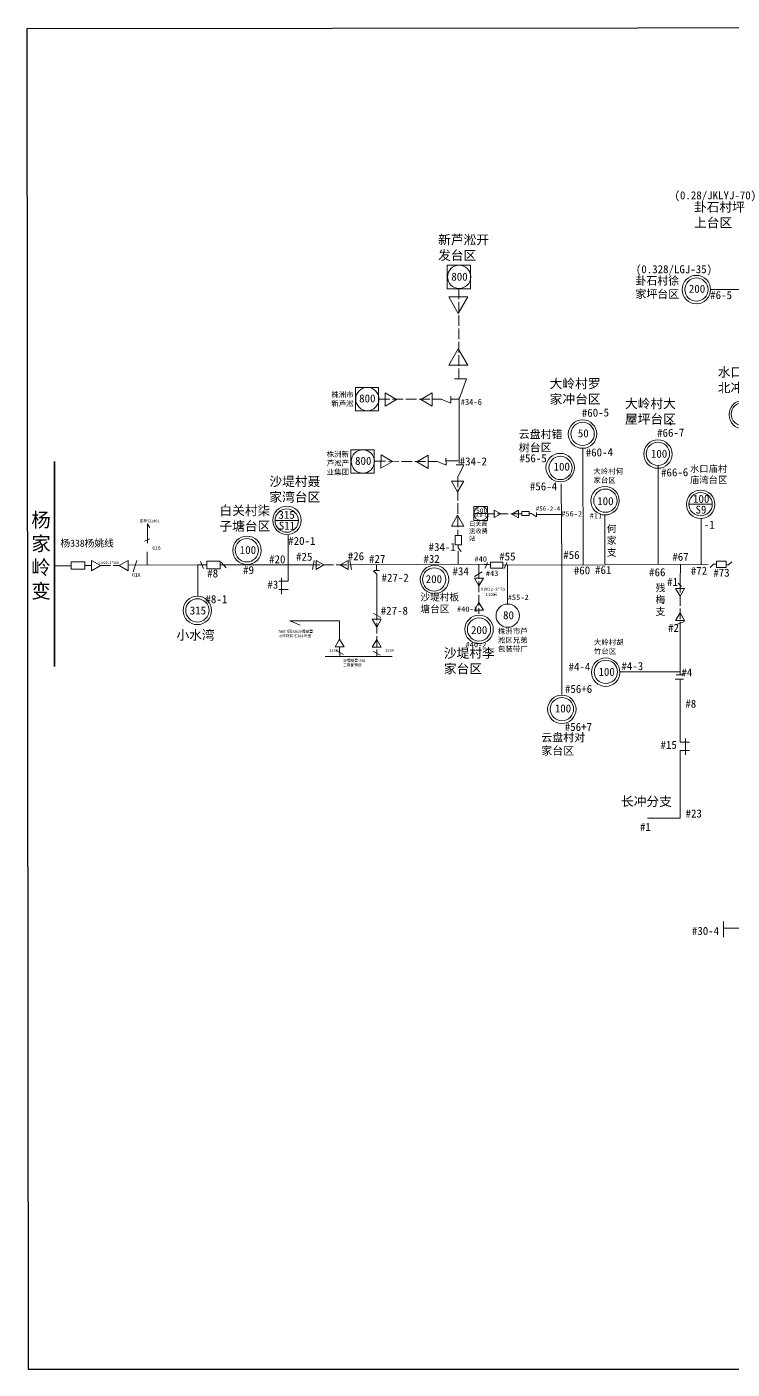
# Model space of a CAD drawing. Header units: millimetres. Extents: x 31 to 2210, y -699 to 811.
# Drawn here: x 31 to 824, y -699 to 811 of the extents above; entities that cross this region are included whole.
import ezdxf

# ---------------------------------------------------------------- set-up
doc = ezdxf.new("R2010")
doc.units = ezdxf.units.MM
doc.header["$MEASUREMENT"] = 0
doc.linetypes.add('ACAD_ISO02W100', pattern=[15, 12, -3])
doc.linetypes.add('JIS_02_4.0', pattern=[5.5, 4, -1.5])
doc.layers.add('图层2', color=7, linetype='Continuous', lineweight=20)
doc.layers.add('边框层', color=7, linetype='Continuous', lineweight=30)
doc.styles.add('_txtstyle_6.00_0_0', font='simsun.ttc', dxfattribs={"height": 6})
doc.styles.add('_txtstyle_9.00_0_0', font='simsun.ttc', dxfattribs={"height": 9})
doc.styles.add('宋体_txtstyle_3.00_0_0', font='', dxfattribs={"height": 3})
doc.styles.add('宋体_txtstyle_300.00_0_0300', font='', dxfattribs={"height": 300})
doc.styles.add('宋体_txtstyle_4.00_0_0', font='SIMSUN.TTC', dxfattribs={"height": 4})
doc.styles.add('宋体_txtstyle_8.00_0_0', font='SIMSUN.TTC', dxfattribs={"height": 8})
doc.styles.get('宋体_txtstyle_3.00_0_0').set_extended_font_data('宋体')
doc.styles.get('宋体_txtstyle_300.00_0_0300').set_extended_font_data('宋体')

msp = doc.modelspace()

# ---------------------------------------------------------------- hatches: boundary and pattern name
at = {"layer": '图层2'}
h = msp.add_hatch(color=256, dxfattribs=at)
h.paths.add_polyline_path([(752.6, 364.5), (756, 362.4), (755.6, 365)])
h.paths.add_polyline_path([(752.6, 364.5), (755.6, 365), (755.1, 367.6)])

# ---------------------------------------------------------------- linework, layer by layer
at = {"layer": '图层2', "linetype": 'ACAD_ISO02W100'}
for p, q in [((516.7, 516.8), (516.7, 415.7)), ((427.1, 392), (497, 392.2)), ((422.5, 322.4), (492.4, 321.9)), ((515.6, 305.3), (515.6, 238.6)), ((587.5, 263.2), (549.7, 263.2)), ((112.8, 205), (134.9, 205)), ((348.8, 205.7), (396.2, 205.7)), ((539.4, 202.2), (539.5, 150.9)), ((424.4, 155.6), (424.5, 102.7))]:
    msp.add_line(p, q, dxfattribs=at)
at = {"layer": '图层2'}
for p, q in [((1134, 515.5), (800.6, 515.5)), ((525.5, 415.1), (511.8, 415.1)), ((517.4, 393.2), (525.5, 415.1)), ((507.7, 395.6), (508, 387.8)), ((517.1, 319.7), (517.1, 394.2)), ((508, 387.8), (497, 392.2)), ((516.6, 392.3), (507.7, 392.3)), ((656.8, 205.9), (656.4, 336.3)), ((502.5, 318), (491.6, 322.4)), ((502.3, 325.8), (502.5, 318)), ((516.2, 322.7), (503.1, 322.8)), ((513.7, 318.2), (522.2, 318.2)), ((515.9, 305.4), (522.4, 318.1)), ((632.6, 207.9), (631.9, 296.9)), ((533.7, 263.7), (549.5, 263.7)), ((541.6, 263.7), (533.7, 263.7)), ((556.7, 267.5), (564.2, 263.2)), ((556.7, 267.5), (556.7, 258.9)), ((564.2, 263.2), (556.7, 258.9)), ((584.1, 267.2), (576.5, 262.9)), ((576.5, 262.9), (584.1, 258.6)), ((584.1, 267.2), (584.1, 258.6)), ((595.9, 263.6), (598.7, 263.6)), ((598.7, 263.6), (604.2, 259.8)), ((604.2, 264.8), (604.2, 259.8)), ((632.2, 262.6), (604.3, 262.6)), ((681.1, 261.2), (681.2, 206.5)), ((789.5, 206.6), (789.5, 258)), ((323.2, 255.6), (310.1, 255.6)), ((310.1, 255.6), (336.3, 255.6)), ((324.7, 239.3), (324.7, 187.6)), ((516.1, 228.2), (516.1, 224.8)), ((516, 206.6), (516, 221.1)), ((516.1, 224.8), (519.6, 221)), ((80.7, 204.7), (61.8, 204.7)), ((223.3, 205.7), (144.9, 205.5)), ((223.4, 171), (223.3, 205.7)), ((223.4, 205.7), (233.3, 205.7)), ((229.7, 201.6), (226.2, 209.7)), ((257.2, 205.7), (247.8, 205.7)), ((255, 202.5), (249.6, 208.7)), ((257, 205.8), (348.8, 205.7)), ((352.2, 200.6), (354.1, 210.8)), ((394.1, 210.7), (396.1, 200.6)), ((396.1, 205.7), (545.4, 206.6)), ((424.5, 195.4), (421, 199.2)), ((421.2, 199.3), (427.4, 199.3)), ((424.2, 205.4), (424.2, 200)), ((543.1, 198.1), (534.5, 192.9)), ((539.5, 202.3), (539.5, 206.3)), ((545.4, 206.4), (552.5, 206.4)), ((546.3, 202.1), (549.1, 208.5)), ((566.4, 205.5), (797.2, 206.3)), ((568, 201.9), (570.8, 208.3)), ((571.4, 161.8), (571.4, 206.1)), ((632.7, 59.9), (632.6, 207.9)), ((314.4, 187.5), (324.8, 187.5)), ((317.4, 191.4), (317.4, 172.7)), ((424.5, 192), (424.5, 195.4)), ((424.5, 192), (424.6, 155.5)), ((314.4, 178.2), (324.8, 178.2)), ((420.7, 151.1), (429.2, 146.6)), ((382.7, 142.4), (382.7, 122)), ((378.7, 109.5), (387.2, 104.9)), ((419.9, 108.6), (428.3, 104.1)), ((698.7, 85.6), (765.7, 85.6)), ((760.1, 77.3), (769.7, 77.3)), ((761.2, 82.3), (770.7, 82.3))]:
    msp.add_line(p, q, dxfattribs=at)
at = {"layer": '图层2', "lineweight": 35}
msp.add_line((61.8, 322.1), (61.8, 91.6), dxfattribs=at)
at = {"layer": '图层2', "color": 0}
for p, q in [((740.9, 207.1), (740.9, 317.3)), ((788.8, 274), (775.7, 274)), ((775.7, 274), (801.9, 274)), ((765.7, 186.2), (766.1, 206.6)), ((803.2, 206.5), (799.4, 203)), ((806.6, 206.5), (803.2, 206.5)), ((820.5, 205.9), (817.1, 205.9)), ((824, 209.3), (820.2, 205.8)), ((763.6, 185.2), (767.2, 181.4)), ((770.5, 142.2), (760.9, 138.4)), ((765.8, 139.3), (765.7, 82.5)), ((765.7, 77.1), (765.7, 6.5)), ((765.7, 6.5), (776.2, 6.5)), ((771.8, 10.6), (771.8, -8)), ((765.7, -2.8), (776.2, -2.8)), ((765.7, -2.8), (765.7, -79.1)), ((765.7, -79.1), (728.9, -79.1))]:
    msp.add_line(p, q, dxfattribs=at)
at = {"layer": '图层2', "color": 7, "linetype": 'Continuous', "lineweight": 0, "ltscale": 1.078466}
for p, q in [((166.5, 230.2), (166.5, 252.1)), ((166.5, 252.1), (169.4, 247.6)), ((169.2, 235.2), (163.1, 232.4))]:
    msp.add_line(p, q, dxfattribs=at)
at = {"layer": '图层2', "color": 7, "linetype": 'Continuous', "lineweight": 0, "ltscale": 1.848302}
for p, q in [((166.4, 205.5), (166.4, 220.6)), ((154.7, 210.9), (150.3, 198))]:
    msp.add_line(p, q, dxfattribs=at)
at = {"layer": '图层2', "color": 7, "linetype": 'Continuous', "lineweight": 0, "ltscale": 1.629457}
msp.add_line((96, 205), (103.6, 205), dxfattribs=at)
at = {"layer": '图层2', "color": 0, "linetype": 'ACAD_ISO02W100'}
msp.add_line((765.8, 186.6), (765.8, 139.2), dxfattribs=at)
at = {"layer": '图层2', "color": 7, "linetype": 'Continuous', "lineweight": 0, "ltscale": 2.396041}
for p, q in [((382.6, 142.7), (326.6, 142.7)), ((326.6, 142.7), (338.4, 138))]:
    msp.add_line(p, q, dxfattribs=at)
at = {"layer": '图层2', "color": 7, "linetype": 'Continuous', "lineweight": 0, "ltscale": 0.862575}
msp.add_line((382.7, 113.2), (382.8, 102.7), dxfattribs=at)
at = {"layer": '图层2', "color": 7, "linetype": 'Continuous', "lineweight": 0, "ltscale": 5.030536}
msp.add_line((366.3, 102.7), (441.8, 102.7), dxfattribs=at)
at = {"layer": '图层2', "color": 7, "linetype": 'Continuous', "lineweight": 0, "ltscale": 1.851869}
for p, q in [((814.7, -213), (814.7, -195.4)), ((846.6, -202.9), (815.1, -202.9))]:
    msp.add_line(p, q, dxfattribs=at)
at = {"layer": '图层2'}
for points in [[(503.7, 542.7), (529.8, 542.7), (529.8, 516.4), (503.7, 516.4)], [(516.2, 488.4), (526.9, 507.1), (505.4, 507.1)], [(516.2, 448.9), (526.9, 430.3), (505.4, 430.3)], [(400.5, 405.4), (426.6, 405.4), (426.6, 379.1), (400.5, 379.1)], [(446.7, 391.7), (433.8, 399.1), (433.9, 384.2)], [(474, 391.8), (486.9, 399.2), (486.9, 384.4)], [(395.3, 335.2), (421.5, 335.2), (421.5, 308.9), (395.3, 308.9)], [(442.1, 321.9), (429.3, 329.4), (429.2, 314.6)], [(469.4, 321.7), (482.4, 329.1), (482.3, 314.2)], [(515.4, 287.8), (522.5, 300.1), (508.4, 300.1)], [(515.4, 261.7), (522.5, 249.5), (508.4, 249.5)], [(533.6, 271.5), (549.2, 271.5), (549.2, 255.7), (533.6, 255.7)], [(595.9, 261.2), (587.6, 261.2), (587.6, 265.9), (595.9, 265.9)], [(512.6, 239), (519.8, 239), (519.8, 228.2), (512.6, 228.2)], [(80.9, 209.2), (96, 209.2), (96, 200.8), (80.9, 200.8)], [(113.6, 205), (103.6, 210.8), (103.6, 199.2)], [(134.9, 205), (144.9, 210.8), (144.9, 199.2)], [(233.3, 209.9), (248.3, 209.9), (248.3, 201.3), (233.3, 201.3)], [(365, 205.7), (356.3, 210.7), (356.3, 200.7)], [(383.5, 205.7), (392.2, 210.7), (392.2, 200.7)], [(552.6, 208.8), (566.3, 208.8), (566.3, 202.1), (552.6, 202.1)], [(539.5, 182.1), (544.5, 190.9), (534.4, 190.9)], [(424.4, 135.9), (429.4, 144.6), (419.3, 144.6)], [(382.7, 122.2), (387.7, 113.5), (377.6, 113.5)], [(424.5, 121.9), (429.6, 113.2), (419.5, 113.2)]]:
    msp.add_lwpolyline(points, close=True, dxfattribs=at)
at = {"layer": '图层2', "color": 0}
for points in [[(817.4, 210.1), (817.4, 202.8), (806.6, 202.8), (806.6, 210.1)], [(765.8, 170.5), (770.8, 179.2), (760.7, 179.2)], [(539.5, 163.6), (544.5, 154.9), (534.4, 154.9)], [(765.8, 151.9), (770.8, 143.2), (760.7, 143.2)]]:
    msp.add_lwpolyline(points, close=True, dxfattribs=at)
at = {"layer": '图层2'}
for centre, radius in [((517.1, 529.7), 13.1), ((784, 515.4), 16), ((784.1, 515.4), 13.1), ((413.9, 392.3), 13.1), ((656, 352.9), 16), ((656.1, 353.1), 13.1), ((408.8, 322.1), 13.1), ((630.8, 315.2), 16), ((631.1, 314.8), 13.1), ((681.3, 277.9), 16), ((681.7, 278), 13.1), ((323.5, 255.9), 16), ((323.2, 255.6), 13.1), ((541.6, 263.7), 7.86), ((278.5, 222.1), 16), ((278.3, 222.2), 13.1), ((489.5, 189.4), 16), ((489.1, 189.4), 13.1), ((222.7, 154.6), 16), ((222.7, 154.6), 13.1), ((539.6, 133.2), 16), ((682, 85.1), 16), ((682.2, 85.5), 13.1), ((632.7, 43.4), 16), ((632.8, 43.6), 13.1)]:
    msp.add_circle(centre, radius, dxfattribs=at)
at = {"layer": '图层2', "color": 0}
for centre, radius in [((836.8, 374.7), 16), ((836.4, 375.3), 13.1), ((740.8, 330.4), 16), ((740.8, 330.7), 13.1), ((788.9, 273.9), 16), ((788.8, 274), 13.1), ((571.8, 148.7), 13.1), ((539.5, 133.2), 13.1)]:
    msp.add_circle(centre, radius, dxfattribs=at)
at = {"layer": '边框层'}
msp.add_lwpolyline([(32.4, -698.7), (2088.2, -698.7), (2093.2, 810.9), (30.9, 808.6)], close=True, dxfattribs=at)

# ---------------------------------------------------------------- texts
at = {"linetype": 'JIS_02_4.0', "insert": (541.5, 180.1), "char_height": 3.456, "width": 58.281, "attachment_point": 1}
msp.add_mtext('{\\fSimSun|b0|i0|c134|p2;YJV22-3*70\\P  110米}', dxfattribs=at)
at = {"layer": '图层2', "color": 1, "linetype": 'Continuous', "lineweight": 0, "ltscale": 1.078466, "true_color": 0xff0000, "insert": (157.7, 256.8), "char_height": 3, "attachment_point": 1, "style": '宋体_txtstyle_3.00_0_0'}
msp.add_mtext('至杨322#01', dxfattribs=at)
at = {"layer": '图层2', "color": 7, "linetype": 'Continuous', "lineweight": 0, "ltscale": 1.6643, "char_height": 4, "attachment_point": 1, "style": '宋体_txtstyle_4.00_0_0'}
for s, insert in [('01B', (172, 226.8)), ('01A', (149.2, 196.7))]:
    msp.add_mtext(s, dxfattribs=dict(at, insert=insert))
at = {"layer": '图层2', "color": 7, "linetype": 'Continuous', "lineweight": 0, "ltscale": 2.396041, "char_height": 3, "attachment_point": 1}
for s, insert, style in [('杨白I回336沙堤安置^J小区环网柜304坚固', (314, 132.4), '宋体_txtstyle_300.00_0_0300'), ('3109', (371.2, 111), '宋体_txtstyle_3.00_0_0'), ('3209', (434.2, 111.1), '宋体_txtstyle_3.00_0_0')]:
    msp.add_mtext(s, dxfattribs=dict(at, insert=insert, style=style))
at = {"layer": '边框层'}
for s, insert, char_height, width, attachment_point in [('{\\fSimSun|b0|i0|c134|p2;(0.28/JKLYJ-70)}', (851.3, 625.9), 9, 60.654, 3), ('{\\fSimSun|b0|i0|c134|p2;卦石村坪上台区}', (781.3, 613.5), 10.5, 59.946, 1), ('{\\fSimSun|b0|i0|c134|p2;新芦淞开发台区}', (493.5, 576.7), 10.5, 60.593, 1), ('{\\fSimSun|b0|i0|c134|p2;800}', (508.4, 534.4), 9, 34.952, 1), ('{\\fSimSun|b0|i0|c134|p2;200}', (775.6, 520.8), 9, 34.952, 1), ('{\\fSimSun|b0|i0|c134|p2;#6-5}', (799.6, 513.7), 9, 34.952, 1), ('{\\fSimSun|b0|i0|c134|p2;大岭村罗家冲台区}', (619, 415), 10.5, 64.884, 1), ('{\\fSimSun|b0|i0|c134|p2;株洲市新芦淞}', (373.3, 400.2), 6, 31.311, 1), ('{\\fSimSun|b0|i0|c134|p2;800}', (404.7, 397.5), 9, 34.952, 1), ('{\\fSimSun|b0|i0|c134|p2;#34-6}', (519, 392.6), 7, 34.952, 1), ('{\\fSimSun|b0|i0|c134|p2;大岭村大屋坪台区}', (703.7, 392.5), 10.5, 64.884, 1), ('{\\fSimSun|b0|i0|c134|p2;云盘村错树台区}', (584.3, 357.2), 9, 58.645, 1), ('{\\fSimSun|b0|i0|c134|p2;50}', (650.7, 358.3), 9, 34.952, 1), ('{\\fSimSun|b0|i0|c134|p2;株洲新芦淞产业集团}', (368.2, 333.2), 6, 31.697, 1), ('{\\fSimSun|b0|i0|c134|p2;800}', (400.1, 327.3), 9, 34.952, 1), ('{\\fSimSun|b0|i0|c134|p2;#34-2}', (517.8, 326.7), 9, 34.952, 1), ('{\\fSimSun|b0|i0|c134|p2;#56-5}', (585.1, 330.2), 9, 34.952, 1), ('{\\fSimSun|b0|i0|c134|p2;100}', (623.4, 320.8), 9, 34.952, 1), ('{\\fSimSun|b0|i0|c134|p2;沙堤村聂家湾台区}', (303.7, 304.9), 10.5, 58.645, 1), ('{\\fSimSun|b0|i0|c134|p2;大岭村何\\P家台区}', (668.1, 314.1), 6, 44.718, 1), ('{\\fSimSun|b0|i0|c134|p2;#56-4}', (596.8, 298.6), 9, 34.952, 1), ('{\\fSimSun|b0|i0|c134|p2;白关村柒子塘台区}', (247.5, 272.2), 10.5, 58.645, 1), ('{\\fSimSun|b0|i0|c134|p2;100}', (672.5, 282), 9, 34.952, 1), ('{\\fￋￎￌﾣﾤ|b0|i0|c134|p54;杨家岭变}', (35.9, 264.4), 16, 23.069, 1), ('{\\fSimSun|b0|i0|c134|p2;315}', (313.9, 266.6), 9, 34.952, 1), ('{\\fSimSun|b0|i0|c134|p2;SCB-11}', (534.5, 263.3), 3.6, 20.971, 1), ('{\\fSimSun|b0|i0|c134|p2;500}', (536.2, 269.6), 5.4, 20.971, 1), ('{\\fSimSun|b0|i0|c134|p2;#56-2-4}', (603.4, 271.6), 5, 34.952, 1), ('{\\fSimSun|b0|i0|c134|p2;#56-2}', (632.1, 266.3), 6, 34.952, 1), ('{\\fSimSun|b0|i0|c134|p2;#11}', (664, 264), 6, 34.952, 1), ('{\\fSimSun|b0|i0|c134|p2;S11}', (314.3, 254.4), 9, 34.952, 1), ('{\\fSimSun|b0|i0|c134|p2;白关高速收费站}', (528.3, 254.7), 5, 27.871, 1), ('{\\fSimSun|b0|i0|c134|p2;何家支}', (683.3, 250.5), 8, 12.509, 1), ('{\\fSimSun|b0|i0|c134|p2;100}', (270.4, 227), 9, 34.952, 1), ('{\\fSimSun|b0|i0|c134|p2;#20-1}', (324.9, 237.2), 9, 34.952, 1), ('{\\fSimSun|b0|i0|c134|p2;#34-1}', (482.8, 230.4), 9, 34.952, 1), ('{\\fSimSun|b0|i0|c134|p2;#20}', (303.4, 216.6), 9, 34.952, 1), ('{\\fSimSun|b0|i0|c134|p2;#25}', (333.7, 219.5), 9, 34.952, 1), ('{\\fSimSun|b0|i0|c134|p2;#26}', (391.9, 220.1), 9, 34.952, 1), ('{\\fSimSun|b0|i0|c134|p2;#27}', (415.8, 217), 9, 34.952, 1), ('{\\fSimSun|b0|i0|c134|p2;#32}', (477, 217), 9, 34.952, 1), ('{\\fSimSun|b0|i0|c134|p2;#40}', (534.4, 215.4), 6, 34.952, 1), ('{\\fSimSun|b0|i0|c134|p2;#55}', (562.3, 219.8), 9, 34.952, 1), ('{\\fSimSun|b0|i0|c134|p2;#56}', (634.3, 221.4), 9, 34.952, 1), ('{\\fSimSun|b0|i0|c134|p2;YJV22-3*300}', (134.3, 209.5), 2.688, 29.934, 3), ('{\\fSimSun|b0|i0|c134|p2;#8}', (233.8, 200.7), 9, 34.952, 1), ('{\\fSimSun|b0|i0|c134|p2;#9}', (274.1, 204.5), 9, 34.952, 1), ('{\\fSimSun|b0|i0|c134|p2;#34}', (509.7, 203.1), 9, 34.952, 1), ('{\\fSimSun|b0|i0|c134|p2;#3}', (301.4, 188.1), 9, 34.952, 1), ('{\\fSimSun|b0|i0|c134|p2;#27-2}', (429.9, 195.9), 9, 34.952, 1), ('{\\fSimSun|b0|i0|c134|p2;200}', (479.6, 194.3), 9, 34.952, 1), ('{\\fSimSun|b0|i0|c134|p2;#8-1}', (231.8, 171.7), 9, 34.952, 1), ('{\\fSimSun|b0|i0|c134|p2;沙堤村板塘台区}', (473.6, 173.6), 8, 46.239, 1), ('{\\fSimSun|b0|i0|c134|p2;315}', (214.1, 159), 9, 34.952, 1), ('{\\fSimSun|b0|i0|c134|p2;#27-8}', (429, 158.8), 9, 34.952, 1), ('{\\fSimSun|b0|i0|c134|p2;#40-1}', (514.7, 159.1), 6, 34.952, 1), ('{\\fSimSun|b0|i0|c134|p2;小水湾}', (199.2, 132.2), 10.5, 58.645, 1), ('{\\fSimSun|b0|i0|c134|p2;株洲市芦淞区兄弟包装带厂}', (560.7, 134.2), 6, 40.759, 1), ('{\\fSimSun|b0|i0|c134|p2;大岭村胡竹台区}', (668.7, 121.8), 6, 37.15, 1), ('{\\fSimSun|b0|i0|c134|p2;沙堤村李家台区}', (500, 111.8), 10.5, 66.154, 1), ('{\\fSimSun|b0|i0|c134|p2;#40-2}', (524.4, 119), 6, 34.952, 1), ('{\\fSimSun|b0|i0|c134|p2;#4-4}', (640.3, 95.7), 9, 34.952, 1), ('{\\fSimSun|b0|i0|c134|p2;#4-3}', (699.7, 96.5), 9, 34.952, 1), ('{\\fSimSun|b0|i0|c134|p2;100}', (673.9, 90), 9, 34.952, 1), ('{\\fSimSun|b0|i0|c134|p2;#56+6}', (636.2, 70.8), 9, 34.952, 1), ('{\\fSimSun|b0|i0|c134|p2;100}', (624.8, 48.8), 9, 34.952, 1), ('{\\fSimSun|b0|i0|c134|p2;云盘村对家台区}', (609.7, 16.2), 9, 58.645, 1), ('{\\fSimSun|b0|i0|c134|p2;#56+7}', (636, 28.1), 9, 34.952, 1), ('{\\fSimSun|b0|i0|c134|p2;长冲分支}', (699.2, -54.9), 10.5, 58.645, 1)]:
    msp.add_mtext(s, dxfattribs=dict(at, insert=insert, char_height=char_height, width=width, attachment_point=attachment_point))
at = {"layer": '边框层', "color": 0}
for s, insert, char_height, width, attachment_point in [('{\\fSimSun|b0|i0|c134|p2;(0.328/LGJ-35)}', (801.7, 542.8), 9, 60.654, 3), ('{\\fSimSun|b0|i0|c134|p2;卦石村徐家坪台区}', (715.5, 529.9), 9, 59.345, 1), ('{\\fSimSun|b0|i0|c134|p2;水口庙村北冲台区}', (808.1, 427.8), 10.5, 63.626, 1), ('{\\fSimSun|b0|i0|c134|p2;100}', (732.9, 335.3), 9, 34.952, 1), ('{\\fSimSun|b0|i0|c134|p2;水口庙村庙湾台区}', (776.8, 317.7), 7.5, 46.642, 1), ('{\\fSimSun|b0|i0|c134|p2;100}', (780.3, 284.6), 9, 34.952, 1), ('{\\fSimSun|b0|i0|c134|p2;S9}', (783.1, 272.4), 9, 34.952, 1), ('{\\fSimSun|b0|i0|c134|p2;-1}', (792.4, 255.5), 9, 34.952, 1), ('{\\fSimSun|b0|i0|c134|p2;#67}', (757, 219.4), 9, 34.952, 1), ('{\\fSimSun|b1|i0|c134|p2;残梅支}', (738.2, 183.9), 8, 12.956, 1), ('{\\fSimSun|b0|i0|c134|p2;#1}', (751.1, 191.2), 9, 34.952, 1), ('{\\fSimSun|b0|i0|c134|p2;#55-2}', (571.9, 172.3), 6, 34.952, 1), ('{\\fSimSun|b0|i0|c134|p2;80}', (566.6, 153.7), 9, 34.952, 1), ('{\\fSimSun|b0|i0|c134|p2;200}', (530.5, 137), 9, 34.952, 1), ('{\\fSimSun|b0|i0|c134|p2;#2}', (752.2, 139.5), 9, 34.952, 1), ('{\\fSimSun|b0|i0|c134|p2;#4}', (767.2, 89.3), 9, 34.952, 1), ('{\\fSimSun|b0|i0|c134|p2;#8}', (771.6, 54.2), 9, 34.952, 1), ('{\\fSimSun|b0|i0|c134|p2;#15}', (743.7, 7.9), 9, 34.952, 1), ('{\\fSimSun|b0|i0|c134|p2;#23}', (771.9, -69.3), 9, 34.952, 1), ('{\\fSimSun|b0|i0|c134|p2;#1}', (720.6, -84.3), 9, 34.952, 1)]:
    msp.add_mtext(s, dxfattribs=dict(at, insert=insert, char_height=char_height, width=width, attachment_point=attachment_point))
at = {"layer": '边框层', "char_height": 9, "width": 34.952, "attachment_point": 1, "rotation": 1}
for s, insert in [('{\\fSimSun|b0|i0|c134|p2;#60-5}', (655.1, 381.2)), ('{\\fSimSun|b0|i0|c134|p2;#60-4}', (659.5, 336.6)), ('{\\fSimSun|b0|i0|c134|p2;#60}', (646.1, 203.9))]:
    msp.add_mtext(s, dxfattribs=dict(at, insert=insert))
at = {"layer": '边框层', "color": 0, "char_height": 9, "width": 34.952, "attachment_point": 1, "rotation": 1}
for s, insert in [('{\\fSimSun|b0|i0|c134|p2;#66-7}', (739.8, 358.7)), ('{\\fSimSun|b0|i0|c134|p2;#66-6}', (744.2, 314.1)), ('{\\fSimSun|b0|i0|c134|p2;#66}', (730.8, 201.8)), ('{\\fSimSun|b0|i0|c134|p2;#72}', (777.7, 203.5)), ('{\\fSimSun|b0|i0|c134|p2;#73}', (803, 201.3))]:
    msp.add_mtext(s, dxfattribs=dict(at, insert=insert))
at = {"layer": '边框层', "attachment_point": 1}
for s, insert, char_height, width, style in [('{\\fSimSun|b0|i0|c134|p2;杨338杨姚线}', (68.7, 234.2), 8, 161.578, '宋体_txtstyle_8.00_0_0'), ('{\\fSimSun|b0|i0|c134|p2;#43}', (547.2, 199.4), 6, 34.952, '_txtstyle_6.00_0_0'), ('{\\fSimSun|b0|i0|c134|p2;#61}', (670.1, 204.5), 9, 34.952, '_txtstyle_9.00_0_0'), ('沙堤安置小区^J二期配电房', (386.8, 99.8), 3, 39.691, '宋体_txtstyle_3.00_0_0')]:
    msp.add_mtext(s, dxfattribs=dict(at, insert=insert, char_height=char_height, width=width, style=style))
at = {"layer": '边框层', "color": 7, "insert": (779, -201.4), "char_height": 9, "width": 34.952, "attachment_point": 1, "style": '_txtstyle_9.00_0_0'}
msp.add_mtext('{\\fSimSun|b0|i0|c134|p2;#30-4}', dxfattribs=at)

doc.saveas('drawing.dxf')
